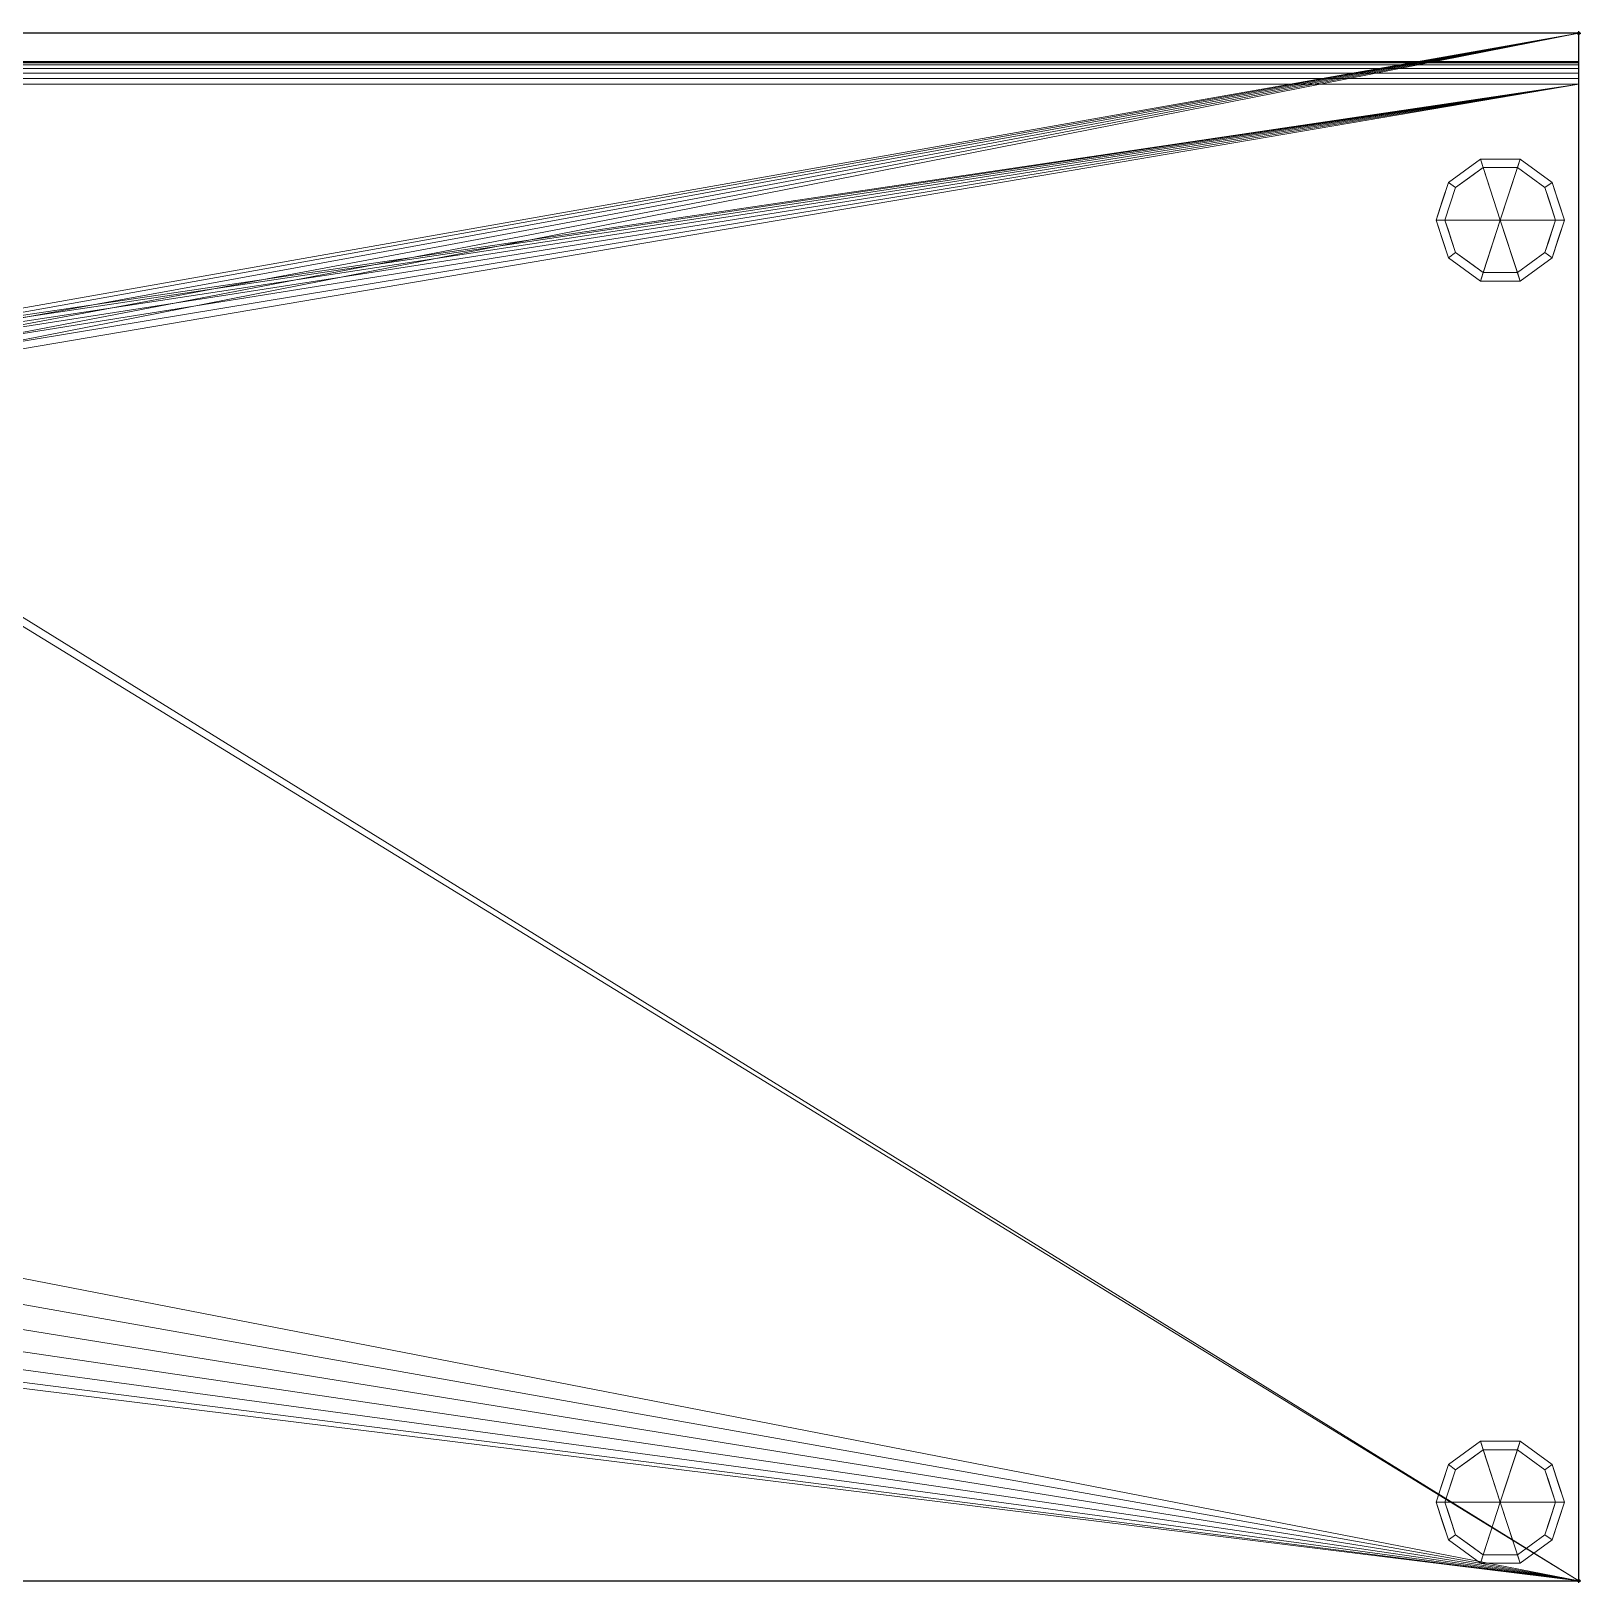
# Model space of a CAD drawing. Header units: millimetres. Extents: x -1 to 1401, y -701 to 1.
# Drawn here: x 700 to 1401, y -701 to 1 of the extents above; entities that cross this region are included whole.
import ezdxf

# ---------------------------------------------------------------- set-up
doc = ezdxf.new("R2010")
doc.units = ezdxf.units.MM
doc.header["$PDMODE"] = 34
for name, color, linetype in [('IQ_200_2D', 1, 'Continuous'), ('IQ_200_3D', 1, 'Continuous'), ('IQ_204_2D', 7, 'Continuous'), ('IQ_INS_3D', 3, 'Continuous')]:
    doc.layers.add(name, color=color, linetype=linetype)

msp = doc.modelspace()

# ---------------------------------------------------------------- linework, layer by layer
at = {"layer": 'IQ_200_2D'}
for p, q in [((1400, 0), (0, 0)), ((1400, -700), (1400, 0)), ((0, -700), (1400, -700))]:
    msp.add_line(p, q, dxfattribs=at)
at = {"layer": 'IQ_204_2D'}
msp.add_line((1400, -13), (0, -13), dxfattribs=at)
at = {"layer": 'IQ_INS_3D'}
for p in [(1400, 0), (1400, -700)]:
    msp.add_point(p, dxfattribs=at)

# ---------------------------------------------------------------- meshes
at = {"layer": 'IQ_200_3D', "lineweight": 18}
mesh = msp.add_polyface(dxfattribs=at)
corners = [(0, 0, 850), (0, -700, 850), (1400, -700, 850), (1400, 0, 850), (525, -230, 850), (525, -530, 850), (523.13, -544.24, 850), (517.63, -557.5, 850), (508.89, -568.89, 850), (497.5, -577.63, 850), (484.24, -583.13, 850), (470, -585, 850), (170, -585, 850), (155.76, -583.13, 850), (142.5, -577.63, 850), (131.11, -568.89, 850), (122.37, -557.5, 850), (116.87, -544.24, 850), (115, -530, 850), (115, -230, 850), (116.87, -215.76, 850), (122.37, -202.5, 850), (131.11, -191.11, 850), (142.5, -182.37, 850), (155.76, -176.87, 850), (170, -175, 850), (470, -175, 850), (484.24, -176.87, 850), (497.5, -182.37, 850), (508.89, -191.11, 850), (517.63, -202.5, 850), (523.13, -215.76, 850), (516, -168, 850), (516.55, -163.86, 850), (518.14, -160, 850), (520.69, -156.69, 850), (524, -154.14, 850), (527.86, -152.55, 850), (532, -152, 850), (536.14, -152.55, 850), (540, -154.14, 850), (543.31, -156.69, 850), (545.86, -160, 850), (547.45, -163.86, 850), (548, -168, 850), (547.45, -172.14, 850), (545.86, -176, 850), (543.31, -179.31, 850), (540, -181.86, 850), (536.14, -183.45, 850), (532, -184, 850), (527.86, -183.45, 850), (524, -181.86, 850), (520.69, -179.31, 850), (518.14, -176, 850), (516.55, -172.14, 850)]
mesh.append_faces([[corners[k] for k in face] for face in [(13, 1, 14), (17, 1, 18), (8, 2, 9), (22, 0, 23), (19, 0, 20), (41, 3, 42), (39, 3, 40), (37, 0, 38)]], dxfattribs={"vtx0": -1, "vtx1": -1})
mesh.append_faces([[corners[k] for k in face] for face in [(0, 19, 18, 1), (1, 17, 16), (1, 13, 12), (2, 10, 9), (2, 8, 7), (2, 11, 10), (0, 22, 21), (0, 21, 20), (0, 25, 24), (32, 28, 27, 33), (33, 27, 26, 34), (2, 6, 5), (29, 54, 53), (29, 52, 51, 30), (30, 51, 50), (2, 7, 6), (26, 35, 34), (0, 37, 36), (26, 36, 35), (2, 45, 44, 3), (3, 44, 43), (3, 41, 40)]], dxfattribs={"vtx0": -1, "vtx2": -1})
mesh.append_faces([[corners[k] for k in face] for face in [(36, 26, 25, 0), (5, 46, 45, 2)]], dxfattribs={"vtx0": -1, "vtx2": -1, "vtx3": -1})
mesh.append_faces([[corners[k] for k in face] for face in [(15, 14, 1), (16, 15, 1), (24, 23, 0), (32, 55, 28), (53, 52, 29), (48, 47, 4), (43, 42, 3)]], dxfattribs={"vtx1": -1, "vtx2": -1})
mesh.append_faces([[corners[k] for k in face] for face in [(2, 1, 12, 11), (29, 28, 55, 54), (47, 46, 5, 4), (50, 49, 31, 30), (49, 48, 4, 31), (0, 3, 39, 38)]], dxfattribs={"vtx1": -1, "vtx3": -1})
mesh = msp.add_polyface(dxfattribs=at)
corners = [(0, 0, 850), (1400, 0, 850), (1400, 0, 1000), (0, 0, 1000)]
mesh.append_faces([[corners[k] for k in face] for face in [(3, 2, 1, 0)]])
mesh = msp.add_polyface(dxfattribs=at)
corners = [(0, 0, 1000), (1400, 0, 1000), (1400, -13, 1000), (0, -13, 1000)]
mesh.append_faces([[corners[k] for k in face] for face in [(3, 2, 1, 0)]])
mesh = msp.add_polyface(dxfattribs=at)
corners = [(1400, -13, 1000), (1400, 0, 1000), (1400, 0, 850), (1400, -700, 850), (1400, -700, 900), (1400, -23, 900), (1400, -20.41, 900.34), (1400, -18, 901.34), (1400, -15.93, 902.93), (1400, -14.34, 905), (1400, -13.34, 907.41), (1400, -13, 910)]
mesh.append_faces([[corners[k] for k in face] for face in [(2, 5, 4, 3)]], dxfattribs={"vtx0": -1})
mesh.append_faces([[corners[k] for k in face] for face in [(5, 2, 6), (10, 2, 11)]], dxfattribs={"vtx0": -1, "vtx1": -1})
mesh.append_faces([[corners[k] for k in face] for face in [(2, 10, 9), (2, 9, 8)]], dxfattribs={"vtx0": -1, "vtx2": -1})
mesh.append_faces([[corners[k] for k in face] for face in [(7, 6, 2), (8, 7, 2)]], dxfattribs={"vtx1": -1, "vtx2": -1})
mesh.append_faces([[corners[k] for k in face] for face in [(2, 1, 0, 11)]], dxfattribs={"vtx3": -1})
mesh = msp.add_polyface(dxfattribs=at)
corners = [(0, -13, 1000), (1400, -13, 1000), (1400, -13, 910), (0, -13, 910)]
mesh.append_faces([[corners[k] for k in face] for face in [(3, 2, 1, 0)]])
mesh = msp.add_polyface(dxfattribs=at)
corners = [(0, -23, 900), (0, -20.41, 900.34), (0, -18, 901.34), (0, -15.93, 902.93), (0, -14.34, 905), (0, -13.34, 907.41), (0, -13, 910), (1400, -13, 910), (1400, -13.34, 907.41), (1400, -14.34, 905), (1400, -15.93, 902.93), (1400, -18, 901.34), (1400, -20.41, 900.34), (1400, -23, 900)]
mesh.append_faces([[corners[k] for k in face] for face in [(12, 1, 0, 13)]], dxfattribs={"vtx0": -1})
mesh.append_faces([[corners[k] for k in face] for face in [(8, 5, 4, 9), (3, 10, 9, 4), (11, 2, 1, 12), (2, 11, 10, 3)]], dxfattribs={"vtx0": -1, "vtx2": -1})
mesh.append_faces([[corners[k] for k in face] for face in [(8, 7, 6, 5)]], dxfattribs={"vtx3": -1})
mesh = msp.add_polyface(dxfattribs=at)
corners = [(0, -700, 900), (0, -23, 900), (1400, -23, 900), (1400, -700, 900), (525, -530, 900), (525, -230, 900), (523.13, -215.76, 900), (517.63, -202.5, 900), (508.89, -191.11, 900), (497.5, -182.37, 900), (484.24, -176.87, 900), (470, -175, 900), (170, -175, 900), (155.76, -176.87, 900), (142.5, -182.37, 900), (131.11, -191.11, 900), (122.37, -202.5, 900), (116.87, -215.76, 900), (115, -230, 900), (115, -530, 900), (116.87, -544.24, 900), (122.37, -557.5, 900), (131.11, -568.89, 900), (142.5, -577.63, 900), (155.76, -583.13, 900), (170, -585, 900), (470, -585, 900), (484.24, -583.13, 900), (497.5, -577.63, 900), (508.89, -568.89, 900), (517.63, -557.5, 900), (523.13, -544.24, 900), (548, -168, 900), (547.45, -163.86, 900), (545.86, -160, 900), (543.31, -156.69, 900), (540, -154.14, 900), (536.14, -152.55, 900), (532, -152, 900), (527.86, -152.55, 900), (524, -154.14, 900), (520.69, -156.69, 900), (518.14, -160, 900), (516.55, -163.86, 900), (516, -168, 900), (516.55, -172.14, 900), (518.14, -176, 900), (520.69, -179.31, 900), (524, -181.86, 900), (527.86, -183.45, 900), (532, -184, 900), (536.14, -183.45, 900), (540, -181.86, 900), (543.31, -179.31, 900), (545.86, -176, 900), (547.45, -172.14, 900)]
mesh.append_faces([[corners[k] for k in face] for face in [(15, 1, 16), (20, 0, 21), (27, 3, 28), (46, 8, 47), (35, 2, 36), (34, 2, 35), (32, 2, 33), (48, 7, 49), (53, 5, 54), (49, 7, 50), (30, 3, 31)]], dxfattribs={"vtx0": -1, "vtx1": -1})
mesh.append_faces([[corners[k] for k in face] for face in [(40, 1, 12, 11), (3, 54, 5, 4)]], dxfattribs={"vtx0": -1, "vtx1": -1, "vtx3": -1})
mesh.append_faces([[corners[k] for k in face] for face in [(1, 17, 16), (1, 15, 14), (9, 44, 43), (8, 46, 45, 9), (9, 45, 44), (9, 43, 42, 10), (41, 11, 10, 42), (0, 20, 19), (0, 23, 22), (3, 30, 29), (3, 29, 28), (0, 25, 24), (25, 0, 3, 26), (2, 38, 37), (11, 41, 40), (1, 40, 39), (2, 34, 33), (47, 8, 7, 48), (50, 7, 6, 51), (51, 6, 5, 52), (3, 4, 31), (5, 53, 52), (3, 55, 54)]], dxfattribs={"vtx0": -1, "vtx2": -1})
mesh.append_faces([[corners[k] for k in face] for face in [(13, 12, 1), (14, 13, 1), (18, 17, 1), (22, 21, 0), (24, 23, 0), (27, 26, 3), (37, 36, 2)]], dxfattribs={"vtx1": -1, "vtx2": -1})
mesh.append_faces([[corners[k] for k in face] for face in [(1, 0, 19, 18), (2, 1, 39, 38), (3, 2, 32, 55)]], dxfattribs={"vtx1": -1, "vtx3": -1})
mesh = msp.add_polyface(dxfattribs=at)
corners = [(1364.5, -84.5, 850), (1335.5, -84.5, 850), (1341.04, -67.45, 850), (1355.54, -56.92, 850), (1373.46, -56.92, 850), (1387.96, -67.45, 850), (1393.5, -84.5, 850)]
mesh.append_faces([[corners[k] for k in face] for face in [(4, 3, 0)]], dxfattribs={"vtx1": -1, "vtx2": -1})
mesh.append_faces([[corners[k] for k in face] for face in [(6, 5, 4, 0)]], dxfattribs={"vtx2": -1})
mesh.append_faces([[corners[k] for k in face] for face in [(3, 2, 1, 0)]], dxfattribs={"vtx3": -1})
mesh = msp.add_polyface(dxfattribs=at)
corners = [(1393.5, -84.5, 850), (1387.96, -67.45, 850), (1373.46, -56.92, 850), (1355.54, -56.92, 850), (1341.04, -67.45, 850), (1335.5, -84.5, 850), (1335.5, -84.5, 75), (1341.04, -67.45, 75), (1355.54, -56.92, 75), (1373.46, -56.92, 75), (1387.96, -67.45, 75), (1393.5, -84.5, 75), (1338.49, -75.31, 850), (1338.27, -75.98, 75), (1348.29, -62.19, 850), (1348.29, -62.19, 75), (1364.5, -56.92, 850), (1364.5, -56.92, 75), (1380.71, -62.19, 850), (1380.71, -62.19, 75), (1390.51, -75.31, 850), (1390.73, -75.98, 75)]
mesh.append_faces([[corners[k] for k in face] for face in [(13, 12, 7), (12, 13, 5)]], dxfattribs={"vtx0": -1, "vtx1": -1})
mesh.append_faces([[corners[k] for k in face] for face in [(3, 8, 15, 14), (14, 15, 7, 4), (2, 9, 17, 16), (1, 10, 19, 18), (9, 2, 18, 19), (10, 1, 20), (8, 3, 16, 17), (21, 20, 0)]], dxfattribs={"vtx0": -1, "vtx2": -1})
mesh.append_faces([[corners[k] for k in face] for face in [(6, 5, 13), (11, 21, 0)]], dxfattribs={"vtx1": -1})
mesh.append_faces([[corners[k] for k in face] for face in [(21, 10, 20), (12, 4, 7)]], dxfattribs={"vtx1": -1, "vtx2": -1})
mesh = msp.add_polyface(dxfattribs=at)
corners = [(1393.5, -84.5, 75), (1387.96, -67.45, 75), (1373.46, -56.92, 75), (1355.54, -56.92, 75), (1341.04, -67.45, 75), (1335.5, -84.5, 75), (1339.5, -84.5, 75), (1344.27, -69.81, 75), (1356.77, -60.72, 75), (1372.23, -60.72, 75), (1384.73, -69.81, 75), (1389.5, -84.5, 75)]
mesh.append_faces([[corners[k] for k in face] for face in [(10, 1, 0, 11)]], dxfattribs={"vtx0": -1})
mesh.append_faces([[corners[k] for k in face] for face in [(9, 2, 1, 10)]], dxfattribs={"vtx0": -1, "vtx2": -1})
mesh.append_faces([[corners[k] for k in face] for face in [(5, 4, 7, 6)]], dxfattribs={"vtx1": -1})
mesh.append_faces([[corners[k] for k in face] for face in [(3, 2, 9, 8), (4, 3, 8, 7)]], dxfattribs={"vtx1": -1, "vtx3": -1})
mesh = msp.add_polyface(dxfattribs=at)
corners = [(1389.5, -84.5, 75), (1384.73, -69.81, 75), (1372.23, -60.72, 75), (1356.77, -60.72, 75), (1344.27, -69.81, 75), (1339.5, -84.5, 75), (1339.5, -84.5, 0), (1344.27, -69.81, 0), (1356.77, -60.72, 0), (1372.23, -60.72, 0), (1384.73, -69.81, 0), (1389.5, -84.5, 0), (1350.52, -65.26, 75), (1350.52, -65.26, 0), (1341.89, -77.15, 75), (1341.89, -77.15, 0), (1364.5, -60.72, 75), (1364.5, -60.72, 0), (1378.48, -65.26, 0), (1378.48, -65.26, 75), (1386.41, -75, 0), (1387.11, -77.15, 75), (1387.96, -79.75, 0)]
mesh.append_faces([[corners[k] for k in face] for face in [(21, 20, 1), (0, 22, 21), (10, 1, 20)]], dxfattribs={"vtx0": -1, "vtx1": -1})
mesh.append_faces([[corners[k] for k in face] for face in [(4, 7, 15, 14)]], dxfattribs={"vtx0": -1, "vtx2": -1})
mesh.append_faces([[corners[k] for k in face] for face in [(22, 20, 21)]], dxfattribs={"vtx1": -1, "vtx2": -1})
mesh.append_faces([[corners[k] for k in face] for face in [(8, 13, 12, 3), (4, 12, 13, 7), (19, 1, 10, 18), (16, 2, 9, 17), (2, 19, 18, 9), (17, 8, 3, 16)]], dxfattribs={"vtx1": -1, "vtx3": -1})
mesh.append_faces([[corners[k] for k in face] for face in [(6, 5, 14, 15), (0, 11, 22)]], dxfattribs={"vtx2": -1})
mesh = msp.add_polyface(dxfattribs=at)
corners = [(1389.5, -84.5, 0), (1384.73, -69.81, 0), (1372.23, -60.72, 0), (1356.77, -60.72, 0), (1344.27, -69.81, 0), (1339.5, -84.5, 0), (1364.5, -84.5, 0)]
mesh.append_faces([[corners[k] for k in face] for face in [(3, 6, 5, 4)]], dxfattribs={"vtx0": -1})
mesh.append_faces([[corners[k] for k in face] for face in [(6, 3, 2)]], dxfattribs={"vtx0": -1, "vtx2": -1})
mesh.append_faces([[corners[k] for k in face] for face in [(0, 6, 2, 1)]], dxfattribs={"vtx1": -1})
mesh = msp.add_polyface(dxfattribs=at)
corners = [(1364.5, -84.5, 850), (1393.5, -84.5, 850), (1387.96, -101.55, 850), (1373.46, -112.08, 850), (1355.54, -112.08, 850), (1341.04, -101.55, 850), (1335.5, -84.5, 850)]
mesh.append_faces([[corners[k] for k in face] for face in [(3, 0, 4)]], dxfattribs={"vtx0": -1, "vtx1": -1})
mesh.append_faces([[corners[k] for k in face] for face in [(6, 5, 4, 0)]], dxfattribs={"vtx2": -1})
mesh.append_faces([[corners[k] for k in face] for face in [(3, 2, 1, 0)]], dxfattribs={"vtx3": -1})
mesh = msp.add_polyface(dxfattribs=at)
corners = [(1335.5, -84.5, 850), (1341.04, -101.55, 850), (1355.54, -112.08, 850), (1373.46, -112.08, 850), (1387.96, -101.55, 850), (1393.5, -84.5, 850), (1393.5, -84.5, 75), (1387.96, -101.55, 75), (1373.46, -112.08, 75), (1355.54, -112.08, 75), (1341.04, -101.55, 75), (1335.5, -84.5, 75), (1390.51, -93.69, 75), (1390.73, -93.02, 850), (1380.71, -106.81, 850), (1380.71, -106.81, 75), (1364.5, -112.08, 850), (1364.5, -112.08, 75), (1348.29, -106.81, 850), (1348.29, -106.81, 75), (1338.49, -93.69, 850), (1338.27, -93.02, 75)]
mesh.append_faces([[corners[k] for k in face] for face in [(12, 4, 7), (20, 10, 1)]], dxfattribs={"vtx0": -1, "vtx1": -1})
mesh.append_faces([[corners[k] for k in face] for face in [(3, 8, 15, 14), (14, 15, 7, 4), (13, 12, 6), (19, 18, 1, 10), (18, 19, 9, 2), (21, 20, 0), (3, 17, 8)]], dxfattribs={"vtx0": -1, "vtx2": -1})
mesh.append_faces([[corners[k] for k in face] for face in [(5, 13, 6)]], dxfattribs={"vtx1": -1})
mesh.append_faces([[corners[k] for k in face] for face in [(13, 4, 12), (21, 10, 20), (16, 2, 9)]], dxfattribs={"vtx1": -1, "vtx2": -1})
mesh.append_faces([[corners[k] for k in face] for face in [(3, 16, 9, 17)]], dxfattribs={"vtx1": -1, "vtx3": -1})
mesh.append_faces([[corners[k] for k in face] for face in [(0, 11, 21)]], dxfattribs={"vtx2": -1})
mesh = msp.add_polyface(dxfattribs=at)
corners = [(1335.5, -84.5, 75), (1341.04, -101.55, 75), (1355.54, -112.08, 75), (1373.46, -112.08, 75), (1387.96, -101.55, 75), (1393.5, -84.5, 75), (1389.5, -84.5, 75), (1384.73, -99.19, 75), (1372.23, -108.28, 75), (1356.77, -108.28, 75), (1344.27, -99.19, 75), (1339.5, -84.5, 75)]
mesh.append_faces([[corners[k] for k in face] for face in [(2, 9, 8, 3), (1, 10, 9, 2)]], dxfattribs={"vtx0": -1, "vtx2": -1})
mesh.append_faces([[corners[k] for k in face] for face in [(8, 7, 4, 3)]], dxfattribs={"vtx1": -1, "vtx3": -1})
mesh.append_faces([[corners[k] for k in face] for face in [(0, 11, 10, 1)]], dxfattribs={"vtx2": -1})
mesh.append_faces([[corners[k] for k in face] for face in [(7, 6, 5, 4)]], dxfattribs={"vtx3": -1})
mesh = msp.add_polyface(dxfattribs=at)
corners = [(1339.5, -84.5, 75), (1344.27, -99.19, 75), (1356.77, -108.28, 75), (1372.23, -108.28, 75), (1384.73, -99.19, 75), (1389.5, -84.5, 75), (1389.5, -84.5, 0), (1384.73, -99.19, 0), (1372.23, -108.28, 0), (1356.77, -108.28, 0), (1344.27, -99.19, 0), (1339.5, -84.5, 0), (1386.41, -94, 75), (1387.11, -91.85, 0), (1378.48, -103.74, 0), (1378.48, -103.74, 75), (1364.5, -108.28, 75), (1364.5, -108.28, 0), (1350.52, -103.74, 0), (1350.52, -103.74, 75), (1342.59, -94, 0), (1341.89, -91.85, 75), (1387.96, -89.25, 75), (1341.04, -89.25, 0)]
mesh.append_faces([[corners[k] for k in face] for face in [(13, 12, 7), (0, 23, 21), (21, 20, 1), (10, 1, 20)]], dxfattribs={"vtx0": -1, "vtx1": -1})
mesh.append_faces([[corners[k] for k in face] for face in [(22, 13, 6)]], dxfattribs={"vtx0": -1, "vtx2": -1})
mesh.append_faces([[corners[k] for k in face] for face in [(22, 12, 13), (12, 4, 7), (23, 20, 21)]], dxfattribs={"vtx1": -1, "vtx2": -1})
mesh.append_faces([[corners[k] for k in face] for face in [(14, 7, 4, 15), (8, 14, 15, 3), (16, 2, 9, 17), (18, 9, 2, 19), (19, 1, 10, 18), (17, 8, 3, 16)]], dxfattribs={"vtx1": -1, "vtx3": -1})
mesh.append_faces([[corners[k] for k in face] for face in [(6, 5, 22), (0, 11, 23)]], dxfattribs={"vtx2": -1})
mesh = msp.add_polyface(dxfattribs=at)
corners = [(1339.5, -84.5, 0), (1344.27, -99.19, 0), (1356.77, -108.28, 0), (1372.23, -108.28, 0), (1384.73, -99.19, 0), (1389.5, -84.5, 0), (1364.5, -84.5, 0)]
mesh.append_faces([[corners[k] for k in face] for face in [(3, 6, 5, 4)]], dxfattribs={"vtx0": -1})
mesh.append_faces([[corners[k] for k in face] for face in [(2, 6, 3)]], dxfattribs={"vtx0": -1, "vtx1": -1})
mesh.append_faces([[corners[k] for k in face] for face in [(0, 6, 2, 1)]], dxfattribs={"vtx1": -1})
mesh = msp.add_polyface(dxfattribs=at)
corners = [(1364.5, -664.5, 850), (1335.5, -664.5, 850), (1341.04, -647.45, 850), (1355.54, -636.92, 850), (1373.46, -636.92, 850), (1387.96, -647.45, 850), (1393.5, -664.5, 850)]
mesh.append_faces([[corners[k] for k in face] for face in [(4, 3, 0)]], dxfattribs={"vtx1": -1, "vtx2": -1})
mesh.append_faces([[corners[k] for k in face] for face in [(6, 5, 4, 0)]], dxfattribs={"vtx2": -1})
mesh.append_faces([[corners[k] for k in face] for face in [(3, 2, 1, 0)]], dxfattribs={"vtx3": -1})
mesh = msp.add_polyface(dxfattribs=at)
corners = [(1393.5, -664.5, 850), (1387.96, -647.45, 850), (1373.46, -636.92, 850), (1355.54, -636.92, 850), (1341.04, -647.45, 850), (1335.5, -664.5, 850), (1335.5, -664.5, 75), (1341.04, -647.45, 75), (1355.54, -636.92, 75), (1373.46, -636.92, 75), (1387.96, -647.45, 75), (1393.5, -664.5, 75), (1338.49, -655.31, 850), (1338.27, -655.98, 75), (1348.29, -642.19, 850), (1348.29, -642.19, 75), (1364.5, -636.92, 850), (1364.5, -636.92, 75), (1380.71, -642.19, 850), (1380.71, -642.19, 75), (1390.51, -655.31, 850), (1390.73, -655.98, 75)]
mesh.append_faces([[corners[k] for k in face] for face in [(13, 12, 7), (12, 13, 5)]], dxfattribs={"vtx0": -1, "vtx1": -1})
mesh.append_faces([[corners[k] for k in face] for face in [(3, 8, 15, 14), (14, 15, 7, 4), (2, 9, 17, 16), (1, 10, 19, 18), (9, 2, 18, 19), (10, 1, 20), (8, 3, 16, 17), (21, 20, 0)]], dxfattribs={"vtx0": -1, "vtx2": -1})
mesh.append_faces([[corners[k] for k in face] for face in [(6, 5, 13), (11, 21, 0)]], dxfattribs={"vtx1": -1})
mesh.append_faces([[corners[k] for k in face] for face in [(21, 10, 20), (12, 4, 7)]], dxfattribs={"vtx1": -1, "vtx2": -1})
mesh = msp.add_polyface(dxfattribs=at)
corners = [(1393.5, -664.5, 75), (1387.96, -647.45, 75), (1373.46, -636.92, 75), (1355.54, -636.92, 75), (1341.04, -647.45, 75), (1335.5, -664.5, 75), (1339.5, -664.5, 75), (1344.27, -649.81, 75), (1356.77, -640.72, 75), (1372.23, -640.72, 75), (1384.73, -649.81, 75), (1389.5, -664.5, 75)]
mesh.append_faces([[corners[k] for k in face] for face in [(10, 1, 0, 11)]], dxfattribs={"vtx0": -1})
mesh.append_faces([[corners[k] for k in face] for face in [(9, 2, 1, 10)]], dxfattribs={"vtx0": -1, "vtx2": -1})
mesh.append_faces([[corners[k] for k in face] for face in [(5, 4, 7, 6)]], dxfattribs={"vtx1": -1})
mesh.append_faces([[corners[k] for k in face] for face in [(3, 2, 9, 8), (4, 3, 8, 7)]], dxfattribs={"vtx1": -1, "vtx3": -1})
mesh = msp.add_polyface(dxfattribs=at)
corners = [(1389.5, -664.5, 75), (1384.73, -649.81, 75), (1372.23, -640.72, 75), (1356.77, -640.72, 75), (1344.27, -649.81, 75), (1339.5, -664.5, 75), (1339.5, -664.5, 0), (1344.27, -649.81, 0), (1356.77, -640.72, 0), (1372.23, -640.72, 0), (1384.73, -649.81, 0), (1389.5, -664.5, 0), (1350.52, -645.26, 75), (1350.52, -645.26, 0), (1341.89, -657.15, 75), (1341.89, -657.15, 0), (1364.5, -640.72, 75), (1364.5, -640.72, 0), (1378.48, -645.26, 0), (1378.48, -645.26, 75), (1386.41, -655, 0), (1387.11, -657.15, 75), (1387.96, -659.75, 0)]
mesh.append_faces([[corners[k] for k in face] for face in [(21, 20, 1), (0, 22, 21), (10, 1, 20)]], dxfattribs={"vtx0": -1, "vtx1": -1})
mesh.append_faces([[corners[k] for k in face] for face in [(4, 7, 15, 14)]], dxfattribs={"vtx0": -1, "vtx2": -1})
mesh.append_faces([[corners[k] for k in face] for face in [(22, 20, 21)]], dxfattribs={"vtx1": -1, "vtx2": -1})
mesh.append_faces([[corners[k] for k in face] for face in [(8, 13, 12, 3), (4, 12, 13, 7), (19, 1, 10, 18), (16, 2, 9, 17), (2, 19, 18, 9), (17, 8, 3, 16)]], dxfattribs={"vtx1": -1, "vtx3": -1})
mesh.append_faces([[corners[k] for k in face] for face in [(6, 5, 14, 15), (0, 11, 22)]], dxfattribs={"vtx2": -1})
mesh = msp.add_polyface(dxfattribs=at)
corners = [(1389.5, -664.5, 0), (1384.73, -649.81, 0), (1372.23, -640.72, 0), (1356.77, -640.72, 0), (1344.27, -649.81, 0), (1339.5, -664.5, 0), (1364.5, -664.5, 0)]
mesh.append_faces([[corners[k] for k in face] for face in [(3, 6, 5, 4)]], dxfattribs={"vtx0": -1})
mesh.append_faces([[corners[k] for k in face] for face in [(6, 3, 2)]], dxfattribs={"vtx0": -1, "vtx2": -1})
mesh.append_faces([[corners[k] for k in face] for face in [(0, 6, 2, 1)]], dxfattribs={"vtx1": -1})
mesh = msp.add_polyface(dxfattribs=at)
corners = [(1364.5, -664.5, 850), (1393.5, -664.5, 850), (1387.96, -681.55, 850), (1373.46, -692.08, 850), (1355.54, -692.08, 850), (1341.04, -681.55, 850), (1335.5, -664.5, 850)]
mesh.append_faces([[corners[k] for k in face] for face in [(3, 0, 4)]], dxfattribs={"vtx0": -1, "vtx1": -1})
mesh.append_faces([[corners[k] for k in face] for face in [(6, 5, 4, 0)]], dxfattribs={"vtx2": -1})
mesh.append_faces([[corners[k] for k in face] for face in [(3, 2, 1, 0)]], dxfattribs={"vtx3": -1})
mesh = msp.add_polyface(dxfattribs=at)
corners = [(1335.5, -664.5, 850), (1341.04, -681.55, 850), (1355.54, -692.08, 850), (1373.46, -692.08, 850), (1387.96, -681.55, 850), (1393.5, -664.5, 850), (1393.5, -664.5, 75), (1387.96, -681.55, 75), (1373.46, -692.08, 75), (1355.54, -692.08, 75), (1341.04, -681.55, 75), (1335.5, -664.5, 75), (1390.51, -673.69, 75), (1390.73, -673.02, 850), (1380.71, -686.81, 850), (1380.71, -686.81, 75), (1364.5, -692.08, 850), (1364.5, -692.08, 75), (1348.29, -686.81, 850), (1348.29, -686.81, 75), (1338.49, -673.69, 850), (1338.27, -673.02, 75)]
mesh.append_faces([[corners[k] for k in face] for face in [(12, 4, 7), (20, 10, 1)]], dxfattribs={"vtx0": -1, "vtx1": -1})
mesh.append_faces([[corners[k] for k in face] for face in [(3, 8, 15, 14), (14, 15, 7, 4), (13, 12, 6), (19, 18, 1, 10), (18, 19, 9, 2), (21, 20, 0), (3, 17, 8)]], dxfattribs={"vtx0": -1, "vtx2": -1})
mesh.append_faces([[corners[k] for k in face] for face in [(5, 13, 6)]], dxfattribs={"vtx1": -1})
mesh.append_faces([[corners[k] for k in face] for face in [(13, 4, 12), (21, 10, 20), (16, 2, 9)]], dxfattribs={"vtx1": -1, "vtx2": -1})
mesh.append_faces([[corners[k] for k in face] for face in [(3, 16, 9, 17)]], dxfattribs={"vtx1": -1, "vtx3": -1})
mesh.append_faces([[corners[k] for k in face] for face in [(0, 11, 21)]], dxfattribs={"vtx2": -1})
mesh = msp.add_polyface(dxfattribs=at)
corners = [(1335.5, -664.5, 75), (1341.04, -681.55, 75), (1355.54, -692.08, 75), (1373.46, -692.08, 75), (1387.96, -681.55, 75), (1393.5, -664.5, 75), (1389.5, -664.5, 75), (1384.73, -679.19, 75), (1372.23, -688.28, 75), (1356.77, -688.28, 75), (1344.27, -679.19, 75), (1339.5, -664.5, 75)]
mesh.append_faces([[corners[k] for k in face] for face in [(2, 9, 8, 3), (1, 10, 9, 2)]], dxfattribs={"vtx0": -1, "vtx2": -1})
mesh.append_faces([[corners[k] for k in face] for face in [(8, 7, 4, 3)]], dxfattribs={"vtx1": -1, "vtx3": -1})
mesh.append_faces([[corners[k] for k in face] for face in [(0, 11, 10, 1)]], dxfattribs={"vtx2": -1})
mesh.append_faces([[corners[k] for k in face] for face in [(7, 6, 5, 4)]], dxfattribs={"vtx3": -1})
mesh = msp.add_polyface(dxfattribs=at)
corners = [(1339.5, -664.5, 75), (1344.27, -679.19, 75), (1356.77, -688.28, 75), (1372.23, -688.28, 75), (1384.73, -679.19, 75), (1389.5, -664.5, 75), (1389.5, -664.5, 0), (1384.73, -679.19, 0), (1372.23, -688.28, 0), (1356.77, -688.28, 0), (1344.27, -679.19, 0), (1339.5, -664.5, 0), (1386.41, -674, 75), (1387.11, -671.85, 0), (1378.48, -683.74, 0), (1378.48, -683.74, 75), (1364.5, -688.28, 75), (1364.5, -688.28, 0), (1350.52, -683.74, 0), (1350.52, -683.74, 75), (1342.59, -674, 0), (1341.89, -671.85, 75), (1387.96, -669.25, 75), (1341.04, -669.25, 0)]
mesh.append_faces([[corners[k] for k in face] for face in [(13, 12, 7), (0, 23, 21), (21, 20, 1), (10, 1, 20)]], dxfattribs={"vtx0": -1, "vtx1": -1})
mesh.append_faces([[corners[k] for k in face] for face in [(22, 13, 6)]], dxfattribs={"vtx0": -1, "vtx2": -1})
mesh.append_faces([[corners[k] for k in face] for face in [(22, 12, 13), (12, 4, 7), (23, 20, 21)]], dxfattribs={"vtx1": -1, "vtx2": -1})
mesh.append_faces([[corners[k] for k in face] for face in [(14, 7, 4, 15), (8, 14, 15, 3), (16, 2, 9, 17), (18, 9, 2, 19), (19, 1, 10, 18), (17, 8, 3, 16)]], dxfattribs={"vtx1": -1, "vtx3": -1})
mesh.append_faces([[corners[k] for k in face] for face in [(6, 5, 22), (0, 11, 23)]], dxfattribs={"vtx2": -1})
mesh = msp.add_polyface(dxfattribs=at)
corners = [(1339.5, -664.5, 0), (1344.27, -679.19, 0), (1356.77, -688.28, 0), (1372.23, -688.28, 0), (1384.73, -679.19, 0), (1389.5, -664.5, 0), (1364.5, -664.5, 0)]
mesh.append_faces([[corners[k] for k in face] for face in [(3, 6, 5, 4)]], dxfattribs={"vtx0": -1})
mesh.append_faces([[corners[k] for k in face] for face in [(2, 6, 3)]], dxfattribs={"vtx0": -1, "vtx1": -1})
mesh.append_faces([[corners[k] for k in face] for face in [(0, 6, 2, 1)]], dxfattribs={"vtx1": -1})
mesh = msp.add_polyface(dxfattribs=at)
corners = [(0, -700, 900), (1400, -700, 900), (1400, -700, 850), (0, -700, 850)]
mesh.append_faces([[corners[k] for k in face] for face in [(3, 2, 1, 0)]])

doc.saveas('drawing.dxf')
